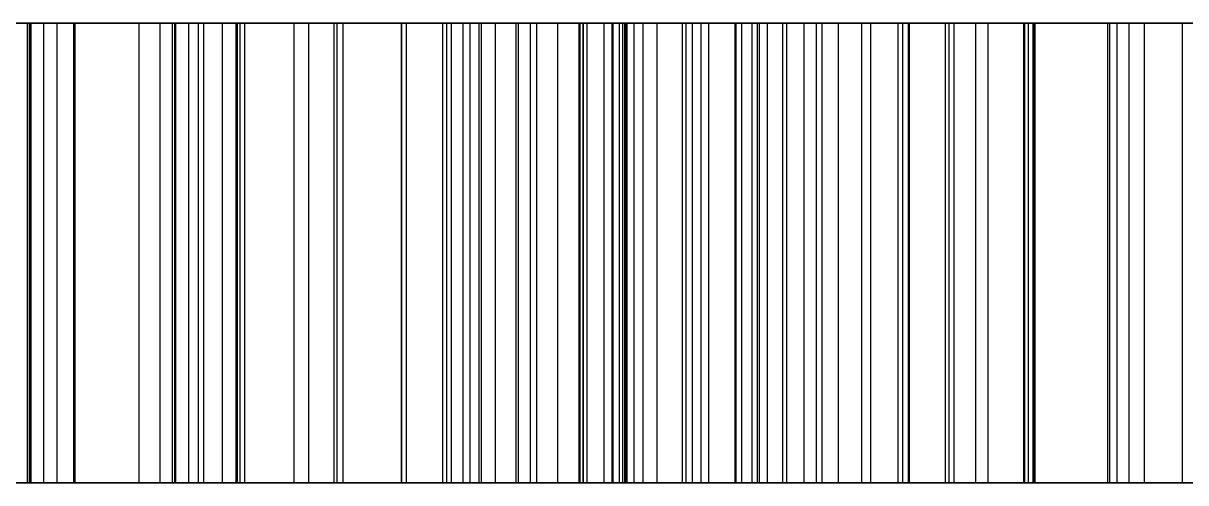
# Paper-space layout 'Sheet2' of a CAD drawing. Header units: inches. Extents: x 0 to 16.3, y 0 to 11.5.
# Drawn here: x 4.8267 to 4.9532, y 9.7172 to 9.7672 of the extents above; entities that cross this region are included whole.
import ezdxf

# ---------------------------------------------------------------- set-up
doc = ezdxf.new("R2010")
doc.units = ezdxf.units.IN
doc.header["$MEASUREMENT"] = 0

psp = doc.layouts.new('Sheet2')

# ---------------------------------------------------------------- linework, layer by layer
at = {"color": 7, "linetype": 'Continuous', "lineweight": 25}
for p, q in [((3.216617, 9.767186), (6.446354, 9.767186)), ((5.281485, 9.767186), (4.381485, 9.767186)), ((4.945682, 9.767186), (4.478376, 9.767186)), ((4.483683, 9.767186), (4.878066, 9.767186)), ((4.575784, 9.767186), (4.827529, 9.767186)), ((4.909768, 9.767186), (4.641306, 9.767186)), ((4.880326, 9.767186), (4.741262, 9.767186)), ((4.832381, 9.767186), (4.757942, 9.767186)), ((4.766827, 9.767186), (5.008759, 9.767186)), ((4.772022, 9.767186), (4.890879, 9.767186)), ((4.848376, 9.767186), (4.785507, 9.767186)), ((4.82897, 9.767186), (4.789087, 9.767186)), ((4.815756, 9.767186), (4.827382, 9.767186)), ((4.83041, 9.767186), (4.817041, 9.767186)), ((4.819802, 9.767186), (4.85081, 9.767186)), ((4.839322, 9.767186), (4.827164, 9.767186)), ((4.827164, 9.717186), (4.827164, 9.767186)), ((4.827164, 9.767186), (4.827588, 9.767186)), ((4.827382, 9.767186), (4.844736, 9.767186)), ((4.827382, 9.717186), (4.827382, 9.767186)), ((4.827529, 9.717186), (4.827529, 9.767186)), ((4.827529, 9.767186), (4.846363, 9.767186)), ((4.827588, 9.717186), (4.827588, 9.767186)), ((4.827588, 9.767186), (4.832235, 9.767186)), ((4.82897, 9.717186), (4.82897, 9.767186)), ((4.850306, 9.767186), (4.82897, 9.767186)), ((4.83041, 9.717186), (4.83041, 9.767186)), ((4.849866, 9.767186), (4.83041, 9.767186)), ((4.832235, 9.717186), (4.832235, 9.767186)), ((4.832235, 9.767186), (4.841599, 9.767186)), ((4.906806, 9.767186), (4.832381, 9.767186)), ((4.832381, 9.717186), (4.832381, 9.767186)), ((4.845794, 9.767186), (4.839322, 9.767186)), ((4.839322, 9.717186), (4.839322, 9.767186)), ((4.841599, 9.717186), (4.841599, 9.767186)), ((4.841599, 9.767186), (4.856173, 9.767186)), ((4.84296, 9.717186), (4.84296, 9.767186)), ((4.84296, 9.767186), (4.850021, 9.767186)), ((4.843184, 9.767186), (4.843184, 9.717186)), ((4.8433, 9.717186), (4.8433, 9.767186)), ((4.844736, 9.767186), (4.964656, 9.767186)), ((4.844736, 9.717186), (4.844736, 9.767186)), ((4.857789, 9.767186), (4.845794, 9.767186)), ((4.845794, 9.717186), (4.845794, 9.767186)), ((4.846363, 9.767186), (4.861528, 9.767186)), ((4.846363, 9.717186), (4.846363, 9.767186)), ((4.848376, 9.717186), (4.848376, 9.767186)), ((4.849866, 9.717186), (4.849866, 9.767186)), ((4.876564, 9.767186), (4.849866, 9.767186)), ((4.850021, 9.717186), (4.850021, 9.767186)), ((4.850306, 9.717186), (4.850306, 9.767186)), ((4.860865, 9.767186), (4.850306, 9.767186)), ((4.85081, 9.767186), (4.882591, 9.767186)), ((4.85081, 9.717186), (4.85081, 9.767186)), ((4.856173, 9.717186), (4.856173, 9.767186)), ((4.856173, 9.767186), (5.051589, 9.767186)), ((4.875322, 9.767186), (4.857789, 9.767186)), ((4.857789, 9.717186), (4.857789, 9.767186)), ((4.860541, 9.717186), (4.860541, 9.767186)), ((4.860865, 9.717186), (4.860865, 9.767186)), ((4.868414, 9.767186), (4.860865, 9.767186)), ((4.861528, 9.767186), (4.873287, 9.767186)), ((4.861528, 9.717186), (4.861528, 9.767186)), ((4.867849, 9.767186), (4.867849, 9.717186)), ((4.867863, 9.717186), (4.867863, 9.767186)), ((4.868414, 9.717186), (4.868414, 9.767186)), ((4.888047, 9.767186), (4.868414, 9.767186)), ((4.872314, 9.767186), (4.872314, 9.717186)), ((4.872791, 9.717186), (4.872791, 9.767186)), ((4.873287, 9.767186), (4.881902, 9.767186)), ((4.873287, 9.717186), (4.873287, 9.767186)), ((4.87454, 9.767186), (4.87454, 9.717186)), ((4.874555, 9.717186), (4.874555, 9.767186)), ((4.898408, 9.767186), (4.875322, 9.767186)), ((4.875322, 9.717186), (4.875322, 9.767186)), ((4.876266, 9.767186), (4.876266, 9.717186)), ((4.876314, 9.717186), (4.876314, 9.767186)), ((4.876564, 9.717186), (4.876564, 9.767186)), ((4.887288, 9.767186), (4.876564, 9.767186)), ((4.878066, 9.767186), (4.899465, 9.767186)), ((4.878066, 9.767186), (4.878066, 9.717186)), ((4.880326, 9.717186), (4.880326, 9.767186)), ((5.131819, 9.767186), (4.880326, 9.767186)), ((4.88059, 9.717186), (4.88059, 9.767186)), ((4.881902, 9.767186), (4.956675, 9.767186)), ((4.881902, 9.717186), (4.881902, 9.767186)), ((4.882591, 9.767186), (4.906004, 9.767186)), ((4.882591, 9.717186), (4.882591, 9.767186)), ((4.884878, 9.717186), (4.884878, 9.767186)), ((4.887169, 9.717186), (4.887169, 9.767186)), ((4.887169, 9.717186), (4.887169, 9.767186)), ((4.887288, 9.717186), (4.887288, 9.767186)), ((4.890791, 9.767186), (4.887288, 9.767186)), ((4.88762, 9.767186), (4.88762, 9.717186)), ((4.887628, 9.717186), (4.887628, 9.767186)), ((4.888047, 9.717186), (4.888047, 9.767186)), ((4.893179, 9.767186), (4.888047, 9.767186)), ((4.889897, 9.717186), (4.889897, 9.767186)), ((4.890791, 9.717186), (4.890791, 9.767186)), ((4.890879, 9.767186), (4.890791, 9.767186)), ((4.890879, 9.717186), (4.890879, 9.767186)), ((4.891564, 9.717186), (4.891564, 9.767186)), ((4.891933, 9.717186), (4.891933, 9.767186)), ((4.892137, 9.717186), (4.892137, 9.767186)), ((4.892279, 9.717186), (4.892279, 9.767186)), ((4.892421, 9.717186), (4.892421, 9.767186)), ((4.893179, 9.717186), (4.893179, 9.767186)), ((4.894151, 9.767186), (4.893179, 9.767186)), ((4.894151, 9.717186), (4.894151, 9.767186)), ((4.895657, 9.767186), (4.894151, 9.767186)), ((4.895657, 9.717186), (4.895657, 9.767186)), ((4.90128, 9.767186), (4.895657, 9.767186)), ((5.481693, 9.767186), (4.898408, 9.767186)), ((4.898408, 9.717186), (4.898408, 9.767186)), ((4.898824, 9.717186), (4.898824, 9.767186)), ((4.899465, 9.767186), (4.91535, 9.767186)), ((4.899465, 9.767186), (4.899465, 9.717186)), ((4.900474, 9.717186), (4.900474, 9.767186)), ((4.900474, 9.767186), (4.909322, 9.767186)), ((4.90128, 9.717186), (4.90128, 9.767186)), ((4.911662, 9.767186), (4.90128, 9.767186)), ((4.904128, 9.767186), (4.904128, 9.717186)), ((4.904246, 9.717186), (4.904246, 9.767186)), ((4.904892, 9.717186), (4.904892, 9.767186)), ((4.906004, 9.767186), (4.923131, 9.767186)), ((4.906004, 9.717186), (4.906004, 9.767186)), ((4.906594, 9.717186), (4.906594, 9.767186)), ((4.906792, 9.717186), (4.906792, 9.767186)), ((4.944705, 9.767186), (4.906806, 9.767186)), ((4.906806, 9.717186), (4.906806, 9.767186)), ((4.907677, 9.717186), (4.907677, 9.767186)), ((4.917914, 9.767186), (4.907677, 9.767186)), ((4.909322, 9.717186), (4.909322, 9.767186)), ((4.909768, 9.717186), (4.909768, 9.767186)), ((4.922395, 9.767186), (4.909768, 9.767186)), ((4.911662, 9.717186), (4.911662, 9.767186)), ((4.927446, 9.767186), (4.911662, 9.767186)), ((4.913008, 9.717186), (4.913008, 9.767186)), ((4.913632, 9.717186), (4.913632, 9.767186)), ((4.91535, 9.767186), (4.92698, 9.767186)), ((4.91535, 9.767186), (4.91535, 9.717186)), ((4.917914, 9.717186), (4.917914, 9.767186)), ((4.918907, 9.717186), (4.918907, 9.767186)), ((4.921884, 9.717186), (4.921884, 9.767186)), ((4.922395, 9.717186), (4.922395, 9.767186)), ((4.931669, 9.767186), (4.922395, 9.767186)), ((4.92299, 9.717186), (4.92299, 9.767186)), ((4.923131, 9.767186), (4.936053, 9.767186)), ((4.923131, 9.717186), (4.923131, 9.767186)), ((4.92698, 9.767186), (4.935612, 9.767186)), ((4.92698, 9.767186), (4.92698, 9.717186)), ((5.028912, 9.767186), (4.927446, 9.767186)), ((4.927446, 9.717186), (4.927446, 9.767186)), ((4.927981, 9.717186), (4.927981, 9.767186)), ((4.930335, 9.717186), (4.930335, 9.767186)), ((4.931669, 9.717186), (4.931669, 9.767186)), ((4.936563, 9.767186), (4.931669, 9.767186)), ((4.935547, 9.717186), (4.935547, 9.767186)), ((4.935612, 9.767186), (5.011723, 9.767186)), ((4.935612, 9.767186), (4.935612, 9.717186)), ((4.935662, 9.717186), (4.935662, 9.767186)), ((4.936053, 9.767186), (4.936563, 9.767186)), ((4.936053, 9.717186), (4.936053, 9.767186)), ((4.936563, 9.717186), (4.936563, 9.767186)), ((4.936715, 9.717186), (4.936715, 9.767186)), ((4.936801, 9.717186), (4.936801, 9.767186)), ((4.944705, 9.717186), (4.944705, 9.767186)), ((4.98141, 9.767186), (4.944705, 9.767186)), ((4.94491, 9.717186), (4.94491, 9.767186)), ((4.982198, 9.767186), (4.945682, 9.767186)), ((4.945682, 9.767186), (4.945682, 9.717186)), ((4.947009, 9.717186), (4.947009, 9.767186)), ((4.948682, 9.717186), (4.948682, 9.767186)), ((4.952794, 9.717186), (4.952794, 9.767186)), ((4.952813, 9.717186), (4.952813, 9.767186)), ((4.478376, 9.717186), (4.945682, 9.717186)), ((4.878066, 9.717186), (4.483683, 9.717186)), ((4.575784, 9.717186), (4.827529, 9.717186)), ((4.909768, 9.717186), (4.641306, 9.717186)), ((4.880326, 9.717186), (4.741262, 9.717186)), ((4.832381, 9.717186), (4.757942, 9.717186)), ((4.766827, 9.717186), (5.008759, 9.717186)), ((4.772022, 9.717186), (4.890879, 9.717186)), ((4.848376, 9.717186), (4.785507, 9.717186)), ((4.82897, 9.717186), (4.789087, 9.717186)), ((4.815756, 9.717186), (4.827382, 9.717186)), ((4.83041, 9.717186), (4.817041, 9.717186)), ((4.819802, 9.717186), (4.85081, 9.717186)), ((4.839322, 9.717186), (4.827164, 9.717186)), ((4.827164, 9.717186), (4.827588, 9.717186)), ((4.827382, 9.717186), (4.844736, 9.717186)), ((4.827529, 9.717186), (4.846363, 9.717186)), ((4.827588, 9.717186), (4.832235, 9.717186)), ((4.850306, 9.717186), (4.82897, 9.717186)), ((4.849866, 9.717186), (4.83041, 9.717186)), ((4.832235, 9.717186), (4.841599, 9.717186)), ((4.906806, 9.717186), (4.832381, 9.717186)), ((4.845794, 9.717186), (4.839322, 9.717186)), ((4.841599, 9.717186), (4.856173, 9.717186)), ((4.84296, 9.717186), (4.850021, 9.717186)), ((4.844736, 9.717186), (4.964656, 9.717186)), ((4.857789, 9.717186), (4.845794, 9.717186)), ((4.846363, 9.717186), (4.861528, 9.717186)), ((4.876564, 9.717186), (4.849866, 9.717186)), ((4.860865, 9.717186), (4.850306, 9.717186)), ((4.85081, 9.717186), (4.882591, 9.717186)), ((4.856173, 9.717186), (5.051589, 9.717186)), ((4.875322, 9.717186), (4.857789, 9.717186)), ((4.868414, 9.717186), (4.860865, 9.717186)), ((4.861528, 9.717186), (4.873287, 9.717186)), ((4.888047, 9.717186), (4.868414, 9.717186)), ((4.873287, 9.717186), (4.881902, 9.717186)), ((4.898408, 9.717186), (4.875322, 9.717186)), ((4.887288, 9.717186), (4.876564, 9.717186)), ((4.899465, 9.717186), (4.878066, 9.717186)), ((5.131819, 9.717186), (4.880326, 9.717186)), ((4.881902, 9.717186), (4.956675, 9.717186)), ((4.882591, 9.717186), (4.906004, 9.717186)), ((4.890791, 9.717186), (4.887288, 9.717186)), ((4.893179, 9.717186), (4.888047, 9.717186)), ((4.890879, 9.717186), (4.890791, 9.717186)), ((4.894151, 9.717186), (4.893179, 9.717186)), ((4.895657, 9.717186), (4.894151, 9.717186)), ((4.90128, 9.717186), (4.895657, 9.717186)), ((5.481693, 9.717186), (4.898408, 9.717186)), ((4.91535, 9.717186), (4.899465, 9.717186)), ((4.900474, 9.717186), (4.909322, 9.717186)), ((4.911662, 9.717186), (4.90128, 9.717186)), ((4.906004, 9.717186), (4.923131, 9.717186)), ((4.944705, 9.717186), (4.906806, 9.717186)), ((4.917914, 9.717186), (4.907677, 9.717186)), ((4.922395, 9.717186), (4.909768, 9.717186)), ((4.927446, 9.717186), (4.911662, 9.717186)), ((4.92698, 9.717186), (4.91535, 9.717186)), ((4.931669, 9.717186), (4.922395, 9.717186)), ((4.923131, 9.717186), (4.936053, 9.717186)), ((4.935612, 9.717186), (4.92698, 9.717186)), ((5.028912, 9.717186), (4.927446, 9.717186)), ((4.936563, 9.717186), (4.931669, 9.717186)), ((5.011723, 9.717186), (4.935612, 9.717186)), ((4.936053, 9.717186), (4.936563, 9.717186)), ((4.98141, 9.717186), (4.944705, 9.717186)), ((4.945682, 9.717186), (4.982198, 9.717186))]:
    psp.add_line(p, q, dxfattribs=at)
for points, knots in [([(4.802408, 9.767186), (4.803534, 9.767186), (4.805757, 9.767186), (4.809033, 9.767186), (4.812195, 9.767186), (4.815239, 9.767186), (4.81817, 9.767186), (4.820965, 9.767186), (4.823665, 9.767186), (4.826234, 9.767186), (4.828684, 9.767186), (4.831001, 9.767186), (4.833185, 9.767186), (4.835214, 9.767186), (4.837124, 9.767186), (4.838921, 9.767186), (4.84053, 9.767186), (4.842038, 9.767186), (4.843416, 9.767186), (4.844598, 9.767186), (4.845613, 9.767186), (4.846486, 9.767186), (4.847242, 9.767186), (4.847751, 9.767186), (4.848159, 9.767186), (4.848303, 9.767186), (4.848376, 9.767186)], [0, 0, 0, 0, 0.0440528, 0.0870715, 0.1284421, 0.1686708, 0.2079952, 0.2466252, 0.2841576, 0.3217376, 0.3587498, 0.3957176, 0.4320253, 0.4689412, 0.5058941, 0.5435887, 0.5817817, 0.6210852, 0.6614804, 0.7036872, 0.7475888, 0.7934685, 0.8414562, 0.8919228, 0.9447429, 1, 1, 1, 1]), ([(4.850021, 9.767186), (4.849376, 9.767186), (4.848115, 9.767186), (4.845985, 9.767186), (4.843843, 9.767186), (4.84163, 9.767186), (4.839311, 9.767186), (4.836908, 9.767186), (4.834445, 9.767186), (4.831872, 9.767186), (4.829186, 9.767186), (4.826363, 9.767186), (4.823405, 9.767186), (4.820284, 9.767186), (4.817012, 9.767186), (4.813606, 9.767186), (4.810044, 9.767186), (4.807618, 9.767186), (4.806379, 9.767186)], [0, 0, 0, 0, 0.0738471, 0.1443325, 0.211975, 0.2765271, 0.3389072, 0.3983556, 0.4562662, 0.512652, 0.5686164, 0.6252306, 0.683018, 0.7425771, 0.8037227, 0.8668146, 0.9319907, 1, 1, 1, 1]), ([(4.812674, 9.767186), (4.814031, 9.767186), (4.816737, 9.767186), (4.820727, 9.767186), (4.824566, 9.767186), (4.827662, 9.767186), (4.830067, 9.767186), (4.831889, 9.767186), (4.833726, 9.767186), (4.835554, 9.767186), (4.837442, 9.767186), (4.839255, 9.767186), (4.841156, 9.767186), (4.842346, 9.767186), (4.84296, 9.767186)], [0, 0, 0, 0, 0.1039396, 0.2073536, 0.3126033, 0.4205272, 0.4775796, 0.5392145, 0.6037157, 0.6733951, 0.747911, 0.827104, 0.9108381, 1, 1, 1, 1]), ([(4.8433, 9.767186), (4.843248, 9.767186), (4.843148, 9.767186), (4.843229, 9.767186), (4.843544, 9.767186), (4.844051, 9.767186), (4.84475, 9.767186), (4.845687, 9.767186), (4.846849, 9.767186), (4.848209, 9.767186), (4.849727, 9.767186), (4.851413, 9.767186), (4.853182, 9.767186), (4.855117, 9.767186), (4.857163, 9.767186), (4.859344, 9.767186), (4.861645, 9.767186), (4.864095, 9.767186), (4.866668, 9.767186), (4.869298, 9.767186), (4.872062, 9.767186), (4.874904, 9.767186), (4.877836, 9.767186), (4.880857, 9.767186), (4.883982, 9.767186), (4.886099, 9.767186), (4.887169, 9.767186)], [0, 0, 0, 0, 0.0591524, 0.1164985, 0.1718346, 0.2252448, 0.2768284, 0.3267544, 0.3754671, 0.4227471, 0.4683544, 0.5117596, 0.5532465, 0.5928381, 0.6305649, 0.667043, 0.7020744, 0.736134, 0.7694621, 0.8023656, 0.8349899, 0.8674356, 0.8999049, 0.9325996, 0.9659695, 1, 1, 1, 1]), ([(4.860541, 9.767186), (4.859261, 9.767186), (4.856682, 9.767186), (4.853372, 9.767186), (4.850532, 9.767186), (4.848149, 9.767186), (4.846226, 9.767186), (4.844755, 9.767186), (4.843762, 9.767186), (4.843456, 9.767186), (4.8433, 9.767186)], [0, 0, 0, 0, 0.1137157, 0.2291316, 0.3467075, 0.4676307, 0.5927522, 0.7228405, 0.858007, 1, 1, 1, 1]), ([(4.891933, 9.767186), (4.890409, 9.767186), (4.887405, 9.767186), (4.882986, 9.767186), (4.87874, 9.767186), (4.874706, 9.767186), (4.87082, 9.767186), (4.867202, 9.767186), (4.863691, 9.767186), (4.86161, 9.767186), (4.860541, 9.767186)], [0, 0, 0, 0, 0.12596917, 0.24833059, 0.36806055, 0.48805344, 0.60886464, 0.73356187, 0.86311863, 1, 1, 1, 1]), ([(4.913632, 9.767186), (4.911542, 9.767186), (4.907526, 9.767186), (4.901753, 9.767186), (4.896485, 9.767186), (4.891699, 9.767186), (4.887419, 9.767186), (4.883618, 9.767186), (4.880318, 9.767186), (4.877498, 9.767186), (4.875127, 9.767186), (4.873079, 9.767186), (4.87135, 9.767186), (4.869976, 9.767186), (4.868933, 9.767186), (4.868214, 9.767186), (4.867818, 9.767186), (4.867848, 9.767186), (4.867863, 9.767186)], [0, 0, 0, 0, 0.11221411, 0.21560571, 0.31087391, 0.39761908, 0.47667298, 0.54772997, 0.61185855, 0.66898065, 0.72081129, 0.76889691, 0.81292589, 0.85381831, 0.89186532, 0.92853083, 0.96406473, 1, 1, 1, 1]), ([(4.867863, 9.767186), (4.867962, 9.767186), (4.868159, 9.767186), (4.869232, 9.767186), (4.870786, 9.767186), (4.872568, 9.767186), (4.874318, 9.767186), (4.875998, 9.767186), (4.877976, 9.767186), (4.880265, 9.767186), (4.882858, 9.767186), (4.885775, 9.767186), (4.888991, 9.767186), (4.891248, 9.767186), (4.892421, 9.767186)], [0, 0, 0, 0, 0.0802792, 0.1597378, 0.2432389, 0.3338133, 0.3863592, 0.4459912, 0.5153217, 0.5929663, 0.6808827, 0.7772431, 0.8841893, 1, 1, 1, 1]), ([(4.887169, 9.767186), (4.886462, 9.767186), (4.885058, 9.767186), (4.883074, 9.767186), (4.881245, 9.767186), (4.879611, 9.767186), (4.878168, 9.767186), (4.876862, 9.767186), (4.875749, 9.767186), (4.874734, 9.767186), (4.873916, 9.767186), (4.8733, 9.767186), (4.872777, 9.767186), (4.872517, 9.767186), (4.872287, 9.767186), (4.872327, 9.767186), (4.872452, 9.767186), (4.872675, 9.767186), (4.872791, 9.767186)], [0, 0, 0, 0, 0.0288588, 0.0573556, 0.0861962, 0.116808, 0.1502796, 0.1876316, 0.2292557, 0.2757127, 0.3294543, 0.3934558, 0.4675988, 0.5527285, 0.6482251, 0.754891, 0.8720076, 1, 1, 1, 1]), ([(4.872791, 9.767186), (4.872921, 9.767186), (4.873171, 9.767186), (4.873725, 9.767186), (4.874465, 9.767186), (4.875326, 9.767186), (4.876358, 9.767186), (4.877575, 9.767186), (4.878923, 9.767186), (4.880058, 9.767186), (4.88059, 9.767186)], [0, 0, 0, 0, 0.1678741, 0.3233101, 0.4658766, 0.5962625, 0.7147582, 0.8210789, 0.9162304, 1, 1, 1, 1]), ([(4.892421, 9.767186), (4.890951, 9.767186), (4.888161, 9.767186), (4.884389, 9.767186), (4.881154, 9.767186), (4.878542, 9.767186), (4.876562, 9.767186), (4.875243, 9.767186), (4.874495, 9.767186), (4.874535, 9.767186), (4.874555, 9.767186)], [0, 0, 0, 0, 0.1580302, 0.2999558, 0.4288638, 0.5470423, 0.6587013, 0.7679104, 0.8799144, 1, 1, 1, 1]), ([(4.874555, 9.767186), (4.874659, 9.767186), (4.874859, 9.767186), (4.875787, 9.767186), (4.877053, 9.767186), (4.878841, 9.767186), (4.881227, 9.767186), (4.884284, 9.767186), (4.888031, 9.767186), (4.890803, 9.767186), (4.892279, 9.767186)], [0, 0, 0, 0, 0.1167486, 0.2259038, 0.3317171, 0.4373082, 0.5506611, 0.6807753, 0.8300751, 1, 1, 1, 1]), ([(4.892279, 9.767186), (4.890935, 9.767186), (4.888341, 9.767186), (4.884907, 9.767186), (4.88201, 9.767186), (4.879672, 9.767186), (4.877959, 9.767186), (4.876777, 9.767186), (4.876192, 9.767186), (4.876272, 9.767186), (4.876314, 9.767186)], [0, 0, 0, 0, 0.14430951, 0.27840428, 0.40513364, 0.52599619, 0.64308272, 0.75980326, 0.8775548, 1, 1, 1, 1]), ([(4.876314, 9.767186), (4.876471, 9.767186), (4.87678, 9.767186), (4.877957, 9.767186), (4.879778, 9.767186), (4.882168, 9.767186), (4.88521, 9.767186), (4.888885, 9.767186), (4.8932, 9.767186), (4.898091, 9.767186), (4.903579, 9.767186), (4.909607, 9.767186), (4.916144, 9.767186), (4.920656, 9.767186), (4.92299, 9.767186)], [0, 0, 0, 0, 0.0719719, 0.1417507, 0.2106976, 0.2807007, 0.352549, 0.4273847, 0.506671, 0.5921052, 0.6838647, 0.7816594, 0.8870178, 1, 1, 1, 1]), ([(4.88059, 9.767186), (4.880938, 9.767186), (4.881605, 9.767186), (4.882743, 9.767186), (4.883975, 9.767186), (4.885346, 9.767186), (4.88676, 9.767186), (4.888293, 9.767186), (4.889902, 9.767186), (4.891004, 9.767186), (4.891564, 9.767186)], [0, 0, 0, 0, 0.1530401, 0.2930817, 0.423933, 0.5439208, 0.6595009, 0.7715025, 0.8840198, 1, 1, 1, 1]), ([(4.927981, 9.767186), (4.925845, 9.767186), (4.921774, 9.767186), (4.915959, 9.767186), (4.91073, 9.767186), (4.906086, 9.767186), (4.902026, 9.767186), (4.898559, 9.767186), (4.895666, 9.767186), (4.893309, 9.767186), (4.89139, 9.767186), (4.889729, 9.767186), (4.888319, 9.767186), (4.887153, 9.767186), (4.886184, 9.767186), (4.885508, 9.767186), (4.885016, 9.767186), (4.884924, 9.767186), (4.884878, 9.767186)], [0, 0, 0, 0, 0.1347703, 0.2568871, 0.3664369, 0.4641025, 0.5494052, 0.6225139, 0.6836984, 0.734166, 0.7770845, 0.8162372, 0.8517439, 0.8846229, 0.9150379, 0.9438368, 0.9717102, 1, 1, 1, 1]), ([(4.884878, 9.767186), (4.884898, 9.767186), (4.884941, 9.767186), (4.886044, 9.767186), (4.887849, 9.767186), (4.889945, 9.767186), (4.892026, 9.767186), (4.894033, 9.767186), (4.896339, 9.767186), (4.899017, 9.767186), (4.902018, 9.767186), (4.905382, 9.767186), (4.90908, 9.767186), (4.911665, 9.767186), (4.913008, 9.767186)], [0, 0, 0, 0, 0.07268102, 0.14677255, 0.22757318, 0.32121872, 0.37539334, 0.43771584, 0.50794457, 0.58754309, 0.67642568, 0.77448615, 0.882851, 1, 1, 1, 1]), ([(4.887169, 9.767186), (4.88818, 9.767186), (4.890187, 9.767186), (4.893167, 9.767186), (4.896081, 9.767186), (4.898916, 9.767186), (4.901716, 9.767186), (4.904439, 9.767186), (4.907108, 9.767186), (4.909704, 9.767186), (4.912247, 9.767186), (4.914682, 9.767186), (4.917007, 9.767186), (4.919292, 9.767186), (4.921429, 9.767186), (4.923509, 9.767186), (4.925455, 9.767186), (4.927357, 9.767186), (4.929064, 9.767186), (4.930647, 9.767186), (4.931962, 9.767186), (4.933096, 9.767186), (4.934042, 9.767186), (4.934726, 9.767186), (4.935292, 9.767186), (4.935461, 9.767186), (4.935547, 9.767186)], [0, 0, 0, 0, 0.0326927, 0.0648455, 0.0963916, 0.1278859, 0.1593846, 0.1912794, 0.223668, 0.2564761, 0.2903304, 0.3256, 0.3621282, 0.4005448, 0.4408945, 0.4832896, 0.5277191, 0.5748652, 0.623493, 0.6731692, 0.724121, 0.7762922, 0.8298035, 0.8847232, 0.9415453, 1, 1, 1, 1]), ([(4.898824, 9.767186), (4.898462, 9.767186), (4.897765, 9.767186), (4.896511, 9.767186), (4.895202, 9.767186), (4.893783, 9.767186), (4.892264, 9.767186), (4.890642, 9.767186), (4.888925, 9.767186), (4.887756, 9.767186), (4.887169, 9.767186)], [0, 0, 0, 0, 0.1562737, 0.3006361, 0.4311569, 0.5535199, 0.6679092, 0.7776382, 0.8882064, 1, 1, 1, 1]), ([(4.887628, 9.767186), (4.887616, 9.767186), (4.887593, 9.767186), (4.888067, 9.767186), (4.888771, 9.767186), (4.889513, 9.767186), (4.889897, 9.767186)], [0, 0, 0, 0, 0.2629251, 0.5073855, 0.7457123, 1, 1, 1, 1]), ([(4.892137, 9.767186), (4.891483, 9.767186), (4.890267, 9.767186), (4.888839, 9.767186), (4.887883, 9.767186), (4.887713, 9.767186), (4.887628, 9.767186)], [0, 0, 0, 0, 0.2885773, 0.536055, 0.7678334, 1, 1, 1, 1]), ([(4.889897, 9.767186), (4.890509, 9.767186), (4.891841, 9.767186), (4.894278, 9.767186), (4.897202, 9.767186), (4.899328, 9.767186), (4.900474, 9.767186)], [0, 0, 0, 0, 0.1939263, 0.4216877, 0.688092, 1, 1, 1, 1]), ([(4.891564, 9.767186), (4.892299, 9.767186), (4.89377, 9.767186), (4.895888, 9.767186), (4.897844, 9.767186), (4.899362, 9.767186), (4.90047, 9.767186), (4.901295, 9.767186), (4.902023, 9.767186), (4.902728, 9.767186), (4.903336, 9.767186), (4.903944, 9.767186), (4.904436, 9.767186), (4.904735, 9.767186), (4.904892, 9.767186)], [0, 0, 0, 0, 0.0824424, 0.16515586, 0.25141937, 0.34568627, 0.39858181, 0.45881772, 0.52605957, 0.60369897, 0.68841773, 0.78309925, 0.88642848, 1, 1, 1, 1]), ([(4.935547, 9.767186), (4.935598, 9.767186), (4.935698, 9.767186), (4.935619, 9.767186), (4.935296, 9.767186), (4.934814, 9.767186), (4.934022, 9.767186), (4.933106, 9.767186), (4.931941, 9.767186), (4.930554, 9.767186), (4.928998, 9.767186), (4.927329, 9.767186), (4.925512, 9.767186), (4.923599, 9.767186), (4.921477, 9.767186), (4.919309, 9.767186), (4.916963, 9.767186), (4.914508, 9.767186), (4.911922, 9.767186), (4.9093, 9.767186), (4.906563, 9.767186), (4.903801, 9.767186), (4.900928, 9.767186), (4.898001, 9.767186), (4.894988, 9.767186), (4.892955, 9.767186), (4.891933, 9.767186)], [0, 0, 0, 0, 0.0587262, 0.1153177, 0.1701787, 0.2233947, 0.2751588, 0.3251558, 0.3739309, 0.4216472, 0.4676894, 0.5113971, 0.5533083, 0.5931686, 0.6315046, 0.6682355, 0.7037298, 0.7384757, 0.7720719, 0.8052551, 0.8379069, 0.8699436, 0.9021747, 0.9344187, 0.9670308, 1, 1, 1, 1]), ([(4.907677, 9.767186), (4.90677, 9.767186), (4.905023, 9.767186), (4.902516, 9.767186), (4.900237, 9.767186), (4.89818, 9.767186), (4.896348, 9.767186), (4.894727, 9.767186), (4.893345, 9.767186), (4.892522, 9.767186), (4.892137, 9.767186)], [0, 0, 0, 0, 0.1733192, 0.3338235, 0.4780719, 0.6080854, 0.7261624, 0.8305009, 0.9206491, 1, 1, 1, 1]), ([(4.906594, 9.767186), (4.90652, 9.767186), (4.906375, 9.767186), (4.906135, 9.767186), (4.905798, 9.767186), (4.905512, 9.767186), (4.905132, 9.767186), (4.904739, 9.767186), (4.90432, 9.767186), (4.903834, 9.767186), (4.903327, 9.767186), (4.902791, 9.767186), (4.902222, 9.767186), (4.901645, 9.767186), (4.900978, 9.767186), (4.900306, 9.767186), (4.899608, 9.767186), (4.899076, 9.767186), (4.898824, 9.767186)], [0, 0, 0, 0, 0.092381, 0.1807119, 0.2645225, 0.3447721, 0.421035, 0.4932836, 0.5610228, 0.6253463, 0.6857058, 0.7421223, 0.7946216, 0.8432357, 0.8876434, 0.9287682, 0.966189, 1, 1, 1, 1]), ([(4.904246, 9.767186), (4.904196, 9.767186), (4.904099, 9.767186), (4.904156, 9.767186), (4.904383, 9.767186), (4.904751, 9.767186), (4.905254, 9.767186), (4.905927, 9.767186), (4.906791, 9.767186), (4.908076, 9.767186), (4.90997, 9.767186), (4.912644, 9.767186), (4.915659, 9.767186), (4.917815, 9.767186), (4.918907, 9.767186)], [0, 0, 0, 0, 0.0864207, 0.1682891, 0.2450789, 0.31709, 0.3855889, 0.4512969, 0.5140579, 0.5749876, 0.6886515, 0.7944375, 0.8958984, 1, 1, 1, 1]), ([(4.921884, 9.767186), (4.920808, 9.767186), (4.91866, 9.767186), (4.915538, 9.767186), (4.912615, 9.767186), (4.910445, 9.767186), (4.908855, 9.767186), (4.907768, 9.767186), (4.906845, 9.767186), (4.906049, 9.767186), (4.905354, 9.767186), (4.904877, 9.767186), (4.904457, 9.767186), (4.904318, 9.767186), (4.904246, 9.767186)], [0, 0, 0, 0, 0.0997285, 0.1989456, 0.3033912, 0.4180837, 0.4796116, 0.5429496, 0.609563, 0.678469, 0.7520783, 0.8303763, 0.9123904, 1, 1, 1, 1]), ([(4.904892, 9.767186), (4.905274, 9.767186), (4.90605, 9.767186), (4.906626, 9.767186), (4.906884, 9.767186), (4.906691, 9.767186), (4.906594, 9.767186)], [0, 0, 0, 0, 0.23761817, 0.482586, 0.73706265, 1, 1, 1, 1]), ([(4.909322, 9.767186), (4.910475, 9.767186), (4.912697, 9.767186), (4.91591, 9.767186), (4.918888, 9.767186), (4.921638, 9.767186), (4.924153, 9.767186), (4.926431, 9.767186), (4.928464, 9.767186), (4.929739, 9.767186), (4.930335, 9.767186)], [0, 0, 0, 0, 0.1645628, 0.3170044, 0.4586573, 0.5895563, 0.7096704, 0.8176526, 0.9148526, 1, 1, 1, 1]), ([(4.913008, 9.767186), (4.914775, 9.767186), (4.918176, 9.767186), (4.923104, 9.767186), (4.927654, 9.767186), (4.931837, 9.767186), (4.935647, 9.767186), (4.939081, 9.767186), (4.94215, 9.767186), (4.944018, 9.767186), (4.94491, 9.767186)], [0, 0, 0, 0, 0.16430154, 0.31614951, 0.45748704, 0.5867927, 0.70522671, 0.81331792, 0.91084237, 1, 1, 1, 1]), ([(4.957048, 9.767186), (4.955904, 9.767186), (4.953524, 9.767186), (4.949404, 9.767186), (4.944782, 9.767186), (4.939603, 9.767186), (4.933889, 9.767186), (4.927627, 9.767186), (4.920812, 9.767186), (4.916089, 9.767186), (4.913632, 9.767186)], [0, 0, 0, 0, 0.0912549, 0.1899841, 0.2973777, 0.4151498, 0.5435319, 0.6831316, 0.8351584, 1, 1, 1, 1]), ([(4.96442, 9.767186), (4.964267, 9.767186), (4.963964, 9.767186), (4.962734, 9.767186), (4.960931, 9.767186), (4.958536, 9.767186), (4.955529, 9.767186), (4.9519, 9.767186), (4.947663, 9.767186), (4.942841, 9.767186), (4.937421, 9.767186), (4.931418, 9.767186), (4.924845, 9.767186), (4.920286, 9.767186), (4.917914, 9.767186)], [0, 0, 0, 0, 0.0714961, 0.1409383, 0.209885, 0.2799279, 0.3515615, 0.4258445, 0.5048165, 0.5893182, 0.6801801, 0.7780387, 0.8844943, 1, 1, 1, 1]), ([(4.918907, 9.767186), (4.920001, 9.767186), (4.922167, 9.767186), (4.925339, 9.767186), (4.928284, 9.767186), (4.930456, 9.767186), (4.932045, 9.767186), (4.933164, 9.767186), (4.934084, 9.767186), (4.934919, 9.767186), (4.93556, 9.767186), (4.936097, 9.767186), (4.936499, 9.767186), (4.936642, 9.767186), (4.936715, 9.767186)], [0, 0, 0, 0, 0.1027826, 0.2035774, 0.3096555, 0.4251948, 0.4868065, 0.5506783, 0.6165396, 0.68582, 0.7575467, 0.8344147, 0.9148283, 1, 1, 1, 1]), ([(4.936715, 9.767186), (4.936754, 9.767186), (4.93683, 9.767186), (4.936765, 9.767186), (4.936591, 9.767186), (4.936184, 9.767186), (4.93564, 9.767186), (4.934978, 9.767186), (4.934117, 9.767186), (4.933099, 9.767186), (4.931957, 9.767186), (4.930778, 9.767186), (4.929468, 9.767186), (4.928114, 9.767186), (4.926672, 9.767186), (4.92515, 9.767186), (4.923548, 9.767186), (4.922444, 9.767186), (4.921884, 9.767186)], [0, 0, 0, 0, 0.0848195, 0.1652015, 0.2413997, 0.3139918, 0.382317, 0.4485027, 0.5117234, 0.5735156, 0.6328613, 0.6891865, 0.7436033, 0.794831, 0.8462107, 0.8965555, 0.9475314, 1, 1, 1, 1]), ([(4.92299, 9.767186), (4.925256, 9.767186), (4.929736, 9.767186), (4.936302, 9.767186), (4.942653, 9.767186), (4.946676, 9.767186), (4.948682, 9.767186)], [0, 0, 0, 0, 0.2553104, 0.5048279, 0.7530426, 1, 1, 1, 1]), ([(4.947009, 9.767186), (4.946606, 9.767186), (4.945716, 9.767186), (4.944148, 9.767186), (4.942263, 9.767186), (4.940048, 9.767186), (4.937505, 9.767186), (4.934631, 9.767186), (4.931414, 9.767186), (4.929163, 9.767186), (4.927981, 9.767186)], [0, 0, 0, 0, 0.0683256, 0.1508763, 0.2515112, 0.3676651, 0.4994993, 0.6500348, 0.8163095, 1, 1, 1, 1]), ([(4.930335, 9.767186), (4.932122, 9.767186), (4.935552, 9.767186), (4.940478, 9.767186), (4.944963, 9.767186), (4.949023, 9.767186), (4.952632, 9.767186), (4.95582, 9.767186), (4.958563, 9.767186), (4.960892, 9.767186), (4.962845, 9.767186), (4.964529, 9.767186), (4.965912, 9.767186), (4.966988, 9.767186), (4.967835, 9.767186), (4.968317, 9.767186), (4.968603, 9.767186), (4.968519, 9.767186), (4.968476, 9.767186)], [0, 0, 0, 0, 0.1023877, 0.1964591, 0.2830769, 0.3624206, 0.4342956, 0.4989504, 0.5578854, 0.6116629, 0.6617018, 0.710299, 0.75701, 0.8033608, 0.8503112, 0.8982687, 0.9481677, 1, 1, 1, 1]), ([(4.94491, 9.767186), (4.945501, 9.767186), (4.946637, 9.767186), (4.948209, 9.767186), (4.949521, 9.767186), (4.950651, 9.767186), (4.951544, 9.767186), (4.952205, 9.767186), (4.952644, 9.767186), (4.952744, 9.767186), (4.952794, 9.767186)], [0, 0, 0, 0, 0.1543145, 0.2973262, 0.4278931, 0.5498794, 0.665335, 0.7771093, 0.8883352, 1, 1, 1, 1]), ([(4.952794, 9.767186), (4.95281, 9.767186), (4.952842, 9.767186), (4.952609, 9.767186), (4.95216, 9.767186), (4.951587, 9.767186), (4.950689, 9.767186), (4.949673, 9.767186), (4.948433, 9.767186), (4.947498, 9.767186), (4.947009, 9.767186)], [0, 0, 0, 0, 0.1224379, 0.2415355, 0.3552961, 0.4705342, 0.5900681, 0.7163772, 0.8515931, 1, 1, 1, 1]), ([(4.948682, 9.767186), (4.949697, 9.767186), (4.951645, 9.767186), (4.954713, 9.767186), (4.957703, 9.767186), (4.960724, 9.767186), (4.963661, 9.767186), (4.966606, 9.767186), (4.969517, 9.767186), (4.971442, 9.767186), (4.972389, 9.767186)], [0, 0, 0, 0, 0.157376, 0.3021014, 0.4370919, 0.5631014, 0.6797532, 0.7905808, 0.8969607, 1, 1, 1, 1]), ([(4.802408, 9.717186), (4.803534, 9.717186), (4.805757, 9.717186), (4.809033, 9.717186), (4.812195, 9.717186), (4.815239, 9.717186), (4.81817, 9.717186), (4.820965, 9.717186), (4.823665, 9.717186), (4.826234, 9.717186), (4.828684, 9.717186), (4.831001, 9.717186), (4.833185, 9.717186), (4.835214, 9.717186), (4.837124, 9.717186), (4.838921, 9.717186), (4.84053, 9.717186), (4.842038, 9.717186), (4.843416, 9.717186), (4.844598, 9.717186), (4.845613, 9.717186), (4.846486, 9.717186), (4.847242, 9.717186), (4.847751, 9.717186), (4.848159, 9.717186), (4.848303, 9.717186), (4.848376, 9.717186)], [0, 0, 0, 0, 0.0440528, 0.0870715, 0.1284421, 0.1686708, 0.2079952, 0.2466252, 0.2841576, 0.3217376, 0.3587498, 0.3957176, 0.4320253, 0.4689412, 0.5058941, 0.5435887, 0.5817817, 0.6210852, 0.6614804, 0.7036872, 0.7475888, 0.7934685, 0.8414562, 0.8919228, 0.9447429, 1, 1, 1, 1]), ([(4.850021, 9.717186), (4.849376, 9.717186), (4.848115, 9.717186), (4.845985, 9.717186), (4.843843, 9.717186), (4.84163, 9.717186), (4.839311, 9.717186), (4.836908, 9.717186), (4.834445, 9.717186), (4.831872, 9.717186), (4.829186, 9.717186), (4.826363, 9.717186), (4.823405, 9.717186), (4.820284, 9.717186), (4.817012, 9.717186), (4.813606, 9.717186), (4.810044, 9.717186), (4.807618, 9.717186), (4.806379, 9.717186)], [0, 0, 0, 0, 0.0738471, 0.1443325, 0.211975, 0.2765271, 0.3389072, 0.3983556, 0.4562662, 0.512652, 0.5686164, 0.6252306, 0.683018, 0.7425771, 0.8037227, 0.8668146, 0.9319907, 1, 1, 1, 1]), ([(4.812674, 9.717186), (4.814031, 9.717186), (4.816737, 9.717186), (4.820727, 9.717186), (4.824566, 9.717186), (4.827662, 9.717186), (4.830067, 9.717186), (4.831889, 9.717186), (4.833726, 9.717186), (4.835554, 9.717186), (4.837442, 9.717186), (4.839255, 9.717186), (4.841156, 9.717186), (4.842346, 9.717186), (4.84296, 9.717186)], [0, 0, 0, 0, 0.1039396, 0.2073536, 0.3126033, 0.4205272, 0.4775796, 0.5392145, 0.6037157, 0.6733951, 0.747911, 0.827104, 0.9108381, 1, 1, 1, 1]), ([(4.8433, 9.717186), (4.843248, 9.717186), (4.843148, 9.717186), (4.843229, 9.717186), (4.843544, 9.717186), (4.844051, 9.717186), (4.84475, 9.717186), (4.845687, 9.717186), (4.846849, 9.717186), (4.848209, 9.717186), (4.849727, 9.717186), (4.851413, 9.717186), (4.853182, 9.717186), (4.855117, 9.717186), (4.857163, 9.717186), (4.859344, 9.717186), (4.861645, 9.717186), (4.864095, 9.717186), (4.866668, 9.717186), (4.869298, 9.717186), (4.872062, 9.717186), (4.874904, 9.717186), (4.877836, 9.717186), (4.880857, 9.717186), (4.883982, 9.717186), (4.886099, 9.717186), (4.887169, 9.717186)], [0, 0, 0, 0, 0.0591524, 0.1164985, 0.1718346, 0.2252448, 0.2768284, 0.3267544, 0.3754671, 0.4227471, 0.4683544, 0.5117596, 0.5532465, 0.5928381, 0.6305649, 0.667043, 0.7020744, 0.736134, 0.7694621, 0.8023656, 0.8349899, 0.8674356, 0.8999049, 0.9325996, 0.9659695, 1, 1, 1, 1]), ([(4.860541, 9.717186), (4.859261, 9.717186), (4.856682, 9.717186), (4.853372, 9.717186), (4.850532, 9.717186), (4.848149, 9.717186), (4.846226, 9.717186), (4.844755, 9.717186), (4.843762, 9.717186), (4.843456, 9.717186), (4.8433, 9.717186)], [0, 0, 0, 0, 0.1137157, 0.2291316, 0.3467075, 0.4676307, 0.5927522, 0.7228405, 0.858007, 1, 1, 1, 1]), ([(4.891933, 9.717186), (4.890409, 9.717186), (4.887405, 9.717186), (4.882986, 9.717186), (4.87874, 9.717186), (4.874706, 9.717186), (4.87082, 9.717186), (4.867202, 9.717186), (4.863691, 9.717186), (4.86161, 9.717186), (4.860541, 9.717186)], [0, 0, 0, 0, 0.12596917, 0.24833059, 0.36806055, 0.48805344, 0.60886464, 0.73356187, 0.86311863, 1, 1, 1, 1]), ([(4.913632, 9.717186), (4.911542, 9.717186), (4.907526, 9.717186), (4.901753, 9.717186), (4.896485, 9.717186), (4.891699, 9.717186), (4.887419, 9.717186), (4.883618, 9.717186), (4.880318, 9.717186), (4.877498, 9.717186), (4.875127, 9.717186), (4.873079, 9.717186), (4.87135, 9.717186), (4.869976, 9.717186), (4.868933, 9.717186), (4.868214, 9.717186), (4.867818, 9.717186), (4.867848, 9.717186), (4.867863, 9.717186)], [0, 0, 0, 0, 0.11221411, 0.21560571, 0.31087391, 0.39761908, 0.47667298, 0.54772997, 0.61185855, 0.66898065, 0.72081129, 0.76889691, 0.81292589, 0.85381831, 0.89186532, 0.92853083, 0.96406473, 1, 1, 1, 1]), ([(4.867863, 9.717186), (4.867962, 9.717186), (4.868159, 9.717186), (4.869232, 9.717186), (4.870786, 9.717186), (4.872568, 9.717186), (4.874318, 9.717186), (4.875998, 9.717186), (4.877976, 9.717186), (4.880265, 9.717186), (4.882858, 9.717186), (4.885775, 9.717186), (4.888991, 9.717186), (4.891248, 9.717186), (4.892421, 9.717186)], [0, 0, 0, 0, 0.0802792, 0.1597378, 0.2432389, 0.3338133, 0.3863592, 0.4459912, 0.5153217, 0.5929663, 0.6808827, 0.7772431, 0.8841893, 1, 1, 1, 1]), ([(4.887169, 9.717186), (4.886462, 9.717186), (4.885058, 9.717186), (4.883074, 9.717186), (4.881245, 9.717186), (4.879611, 9.717186), (4.878168, 9.717186), (4.876862, 9.717186), (4.875749, 9.717186), (4.874734, 9.717186), (4.873916, 9.717186), (4.8733, 9.717186), (4.872777, 9.717186), (4.872517, 9.717186), (4.872287, 9.717186), (4.872327, 9.717186), (4.872452, 9.717186), (4.872675, 9.717186), (4.872791, 9.717186)], [0, 0, 0, 0, 0.0288588, 0.0573556, 0.0861962, 0.116808, 0.1502796, 0.1876316, 0.2292557, 0.2757127, 0.3294543, 0.3934558, 0.4675988, 0.5527285, 0.6482251, 0.754891, 0.8720076, 1, 1, 1, 1]), ([(4.872791, 9.717186), (4.872921, 9.717186), (4.873171, 9.717186), (4.873725, 9.717186), (4.874465, 9.717186), (4.875326, 9.717186), (4.876358, 9.717186), (4.877575, 9.717186), (4.878923, 9.717186), (4.880058, 9.717186), (4.88059, 9.717186)], [0, 0, 0, 0, 0.1678741, 0.3233101, 0.4658766, 0.5962625, 0.7147582, 0.8210789, 0.9162304, 1, 1, 1, 1]), ([(4.892421, 9.717186), (4.890951, 9.717186), (4.888161, 9.717186), (4.884389, 9.717186), (4.881154, 9.717186), (4.878542, 9.717186), (4.876562, 9.717186), (4.875243, 9.717186), (4.874495, 9.717186), (4.874535, 9.717186), (4.874555, 9.717186)], [0, 0, 0, 0, 0.1580302, 0.2999558, 0.4288638, 0.5470423, 0.6587013, 0.7679104, 0.8799144, 1, 1, 1, 1]), ([(4.874555, 9.717186), (4.874659, 9.717186), (4.874859, 9.717186), (4.875787, 9.717186), (4.877053, 9.717186), (4.878841, 9.717186), (4.881227, 9.717186), (4.884284, 9.717186), (4.888031, 9.717186), (4.890803, 9.717186), (4.892279, 9.717186)], [0, 0, 0, 0, 0.1167486, 0.2259038, 0.3317171, 0.4373082, 0.5506611, 0.6807753, 0.8300751, 1, 1, 1, 1]), ([(4.892279, 9.717186), (4.890935, 9.717186), (4.888341, 9.717186), (4.884907, 9.717186), (4.88201, 9.717186), (4.879672, 9.717186), (4.877959, 9.717186), (4.876777, 9.717186), (4.876192, 9.717186), (4.876272, 9.717186), (4.876314, 9.717186)], [0, 0, 0, 0, 0.14430951, 0.27840428, 0.40513364, 0.52599619, 0.64308272, 0.75980326, 0.8775548, 1, 1, 1, 1]), ([(4.876314, 9.717186), (4.876471, 9.717186), (4.87678, 9.717186), (4.877957, 9.717186), (4.879778, 9.717186), (4.882168, 9.717186), (4.88521, 9.717186), (4.888885, 9.717186), (4.8932, 9.717186), (4.898091, 9.717186), (4.903579, 9.717186), (4.909607, 9.717186), (4.916144, 9.717186), (4.920656, 9.717186), (4.92299, 9.717186)], [0, 0, 0, 0, 0.0719719, 0.1417507, 0.2106976, 0.2807007, 0.352549, 0.4273847, 0.506671, 0.5921052, 0.6838647, 0.7816594, 0.8870178, 1, 1, 1, 1]), ([(4.88059, 9.717186), (4.880938, 9.717186), (4.881605, 9.717186), (4.882743, 9.717186), (4.883975, 9.717186), (4.885346, 9.717186), (4.88676, 9.717186), (4.888293, 9.717186), (4.889902, 9.717186), (4.891004, 9.717186), (4.891564, 9.717186)], [0, 0, 0, 0, 0.1530401, 0.2930817, 0.423933, 0.5439208, 0.6595009, 0.7715025, 0.8840198, 1, 1, 1, 1]), ([(4.927981, 9.717186), (4.925845, 9.717186), (4.921774, 9.717186), (4.915959, 9.717186), (4.91073, 9.717186), (4.906086, 9.717186), (4.902026, 9.717186), (4.898559, 9.717186), (4.895666, 9.717186), (4.893309, 9.717186), (4.89139, 9.717186), (4.889729, 9.717186), (4.888319, 9.717186), (4.887153, 9.717186), (4.886184, 9.717186), (4.885508, 9.717186), (4.885016, 9.717186), (4.884924, 9.717186), (4.884878, 9.717186)], [0, 0, 0, 0, 0.1347703, 0.2568871, 0.3664369, 0.4641025, 0.5494052, 0.6225139, 0.6836984, 0.734166, 0.7770845, 0.8162372, 0.8517439, 0.8846229, 0.9150379, 0.9438368, 0.9717102, 1, 1, 1, 1]), ([(4.884878, 9.717186), (4.884898, 9.717186), (4.884941, 9.717186), (4.886044, 9.717186), (4.887849, 9.717186), (4.889945, 9.717186), (4.892026, 9.717186), (4.894033, 9.717186), (4.896339, 9.717186), (4.899017, 9.717186), (4.902018, 9.717186), (4.905382, 9.717186), (4.90908, 9.717186), (4.911665, 9.717186), (4.913008, 9.717186)], [0, 0, 0, 0, 0.07268102, 0.14677255, 0.22757318, 0.32121872, 0.37539334, 0.43771584, 0.50794457, 0.58754309, 0.67642568, 0.77448615, 0.882851, 1, 1, 1, 1]), ([(4.887169, 9.717186), (4.88818, 9.717186), (4.890187, 9.717186), (4.893167, 9.717186), (4.896081, 9.717186), (4.898916, 9.717186), (4.901716, 9.717186), (4.904439, 9.717186), (4.907108, 9.717186), (4.909704, 9.717186), (4.912247, 9.717186), (4.914682, 9.717186), (4.917007, 9.717186), (4.919292, 9.717186), (4.921429, 9.717186), (4.923509, 9.717186), (4.925455, 9.717186), (4.927357, 9.717186), (4.929064, 9.717186), (4.930647, 9.717186), (4.931962, 9.717186), (4.933096, 9.717186), (4.934042, 9.717186), (4.934726, 9.717186), (4.935292, 9.717186), (4.935461, 9.717186), (4.935547, 9.717186)], [0, 0, 0, 0, 0.0326927, 0.0648455, 0.0963916, 0.1278859, 0.1593846, 0.1912794, 0.223668, 0.2564761, 0.2903304, 0.3256, 0.3621282, 0.4005448, 0.4408945, 0.4832896, 0.5277191, 0.5748652, 0.623493, 0.6731692, 0.724121, 0.7762922, 0.8298035, 0.8847232, 0.9415453, 1, 1, 1, 1]), ([(4.898824, 9.717186), (4.898462, 9.717186), (4.897765, 9.717186), (4.896511, 9.717186), (4.895202, 9.717186), (4.893783, 9.717186), (4.892264, 9.717186), (4.890642, 9.717186), (4.888925, 9.717186), (4.887756, 9.717186), (4.887169, 9.717186)], [0, 0, 0, 0, 0.1562737, 0.3006361, 0.4311569, 0.5535199, 0.6679092, 0.7776382, 0.8882064, 1, 1, 1, 1]), ([(4.887628, 9.717186), (4.887616, 9.717186), (4.887593, 9.717186), (4.888067, 9.717186), (4.888771, 9.717186), (4.889513, 9.717186), (4.889897, 9.717186)], [0, 0, 0, 0, 0.2629251, 0.5073855, 0.7457123, 1, 1, 1, 1]), ([(4.892137, 9.717186), (4.891483, 9.717186), (4.890267, 9.717186), (4.888839, 9.717186), (4.887883, 9.717186), (4.887713, 9.717186), (4.887628, 9.717186)], [0, 0, 0, 0, 0.2885773, 0.536055, 0.7678334, 1, 1, 1, 1]), ([(4.889897, 9.717186), (4.890509, 9.717186), (4.891841, 9.717186), (4.894278, 9.717186), (4.897202, 9.717186), (4.899328, 9.717186), (4.900474, 9.717186)], [0, 0, 0, 0, 0.1939263, 0.4216877, 0.688092, 1, 1, 1, 1]), ([(4.891564, 9.717186), (4.892299, 9.717186), (4.89377, 9.717186), (4.895888, 9.717186), (4.897844, 9.717186), (4.899362, 9.717186), (4.90047, 9.717186), (4.901295, 9.717186), (4.902023, 9.717186), (4.902728, 9.717186), (4.903336, 9.717186), (4.903944, 9.717186), (4.904436, 9.717186), (4.904735, 9.717186), (4.904892, 9.717186)], [0, 0, 0, 0, 0.0824424, 0.16515586, 0.25141937, 0.34568627, 0.39858181, 0.45881772, 0.52605957, 0.60369897, 0.68841773, 0.78309925, 0.88642848, 1, 1, 1, 1]), ([(4.935547, 9.717186), (4.935598, 9.717186), (4.935698, 9.717186), (4.935619, 9.717186), (4.935296, 9.717186), (4.934814, 9.717186), (4.934022, 9.717186), (4.933106, 9.717186), (4.931941, 9.717186), (4.930554, 9.717186), (4.928998, 9.717186), (4.927329, 9.717186), (4.925512, 9.717186), (4.923599, 9.717186), (4.921477, 9.717186), (4.919309, 9.717186), (4.916963, 9.717186), (4.914508, 9.717186), (4.911922, 9.717186), (4.9093, 9.717186), (4.906563, 9.717186), (4.903801, 9.717186), (4.900928, 9.717186), (4.898001, 9.717186), (4.894988, 9.717186), (4.892955, 9.717186), (4.891933, 9.717186)], [0, 0, 0, 0, 0.0587262, 0.1153177, 0.1701787, 0.2233947, 0.2751588, 0.3251558, 0.3739309, 0.4216472, 0.4676894, 0.5113971, 0.5533083, 0.5931686, 0.6315046, 0.6682355, 0.7037298, 0.7384757, 0.7720719, 0.8052551, 0.8379069, 0.8699436, 0.9021747, 0.9344187, 0.9670308, 1, 1, 1, 1]), ([(4.907677, 9.717186), (4.90677, 9.717186), (4.905023, 9.717186), (4.902516, 9.717186), (4.900237, 9.717186), (4.89818, 9.717186), (4.896348, 9.717186), (4.894727, 9.717186), (4.893345, 9.717186), (4.892522, 9.717186), (4.892137, 9.717186)], [0, 0, 0, 0, 0.1733192, 0.3338235, 0.4780719, 0.6080854, 0.7261624, 0.8305009, 0.9206491, 1, 1, 1, 1]), ([(4.906594, 9.717186), (4.90652, 9.717186), (4.906375, 9.717186), (4.906135, 9.717186), (4.905798, 9.717186), (4.905512, 9.717186), (4.905132, 9.717186), (4.904739, 9.717186), (4.90432, 9.717186), (4.903834, 9.717186), (4.903327, 9.717186), (4.902791, 9.717186), (4.902222, 9.717186), (4.901645, 9.717186), (4.900978, 9.717186), (4.900306, 9.717186), (4.899608, 9.717186), (4.899076, 9.717186), (4.898824, 9.717186)], [0, 0, 0, 0, 0.092381, 0.1807119, 0.2645225, 0.3447721, 0.421035, 0.4932836, 0.5610228, 0.6253463, 0.6857058, 0.7421223, 0.7946216, 0.8432357, 0.8876434, 0.9287682, 0.966189, 1, 1, 1, 1]), ([(4.904246, 9.717186), (4.904196, 9.717186), (4.904099, 9.717186), (4.904156, 9.717186), (4.904383, 9.717186), (4.904751, 9.717186), (4.905254, 9.717186), (4.905927, 9.717186), (4.906791, 9.717186), (4.908076, 9.717186), (4.90997, 9.717186), (4.912644, 9.717186), (4.915659, 9.717186), (4.917815, 9.717186), (4.918907, 9.717186)], [0, 0, 0, 0, 0.0864207, 0.1682891, 0.2450789, 0.31709, 0.3855889, 0.4512969, 0.5140579, 0.5749876, 0.6886515, 0.7944375, 0.8958984, 1, 1, 1, 1]), ([(4.921884, 9.717186), (4.920808, 9.717186), (4.91866, 9.717186), (4.915538, 9.717186), (4.912615, 9.717186), (4.910445, 9.717186), (4.908855, 9.717186), (4.907768, 9.717186), (4.906845, 9.717186), (4.906049, 9.717186), (4.905354, 9.717186), (4.904877, 9.717186), (4.904457, 9.717186), (4.904318, 9.717186), (4.904246, 9.717186)], [0, 0, 0, 0, 0.0997285, 0.1989456, 0.3033912, 0.4180837, 0.4796116, 0.5429496, 0.609563, 0.678469, 0.7520783, 0.8303763, 0.9123904, 1, 1, 1, 1]), ([(4.904892, 9.717186), (4.905274, 9.717186), (4.90605, 9.717186), (4.906626, 9.717186), (4.906884, 9.717186), (4.906691, 9.717186), (4.906594, 9.717186)], [0, 0, 0, 0, 0.23761817, 0.482586, 0.73706265, 1, 1, 1, 1]), ([(4.909322, 9.717186), (4.910475, 9.717186), (4.912697, 9.717186), (4.91591, 9.717186), (4.918888, 9.717186), (4.921638, 9.717186), (4.924153, 9.717186), (4.926431, 9.717186), (4.928464, 9.717186), (4.929739, 9.717186), (4.930335, 9.717186)], [0, 0, 0, 0, 0.1645628, 0.3170044, 0.4586573, 0.5895563, 0.7096704, 0.8176526, 0.9148526, 1, 1, 1, 1]), ([(4.913008, 9.717186), (4.914775, 9.717186), (4.918176, 9.717186), (4.923104, 9.717186), (4.927654, 9.717186), (4.931837, 9.717186), (4.935647, 9.717186), (4.939081, 9.717186), (4.94215, 9.717186), (4.944018, 9.717186), (4.94491, 9.717186)], [0, 0, 0, 0, 0.16430154, 0.31614951, 0.45748704, 0.5867927, 0.70522671, 0.81331792, 0.91084237, 1, 1, 1, 1]), ([(4.957048, 9.717186), (4.955904, 9.717186), (4.953524, 9.717186), (4.949404, 9.717186), (4.944782, 9.717186), (4.939603, 9.717186), (4.933889, 9.717186), (4.927627, 9.717186), (4.920812, 9.717186), (4.916089, 9.717186), (4.913632, 9.717186)], [0, 0, 0, 0, 0.0912549, 0.1899841, 0.2973777, 0.4151498, 0.5435319, 0.6831316, 0.8351584, 1, 1, 1, 1]), ([(4.96442, 9.717186), (4.964267, 9.717186), (4.963964, 9.717186), (4.962734, 9.717186), (4.960931, 9.717186), (4.958536, 9.717186), (4.955529, 9.717186), (4.9519, 9.717186), (4.947663, 9.717186), (4.942841, 9.717186), (4.937421, 9.717186), (4.931418, 9.717186), (4.924845, 9.717186), (4.920286, 9.717186), (4.917914, 9.717186)], [0, 0, 0, 0, 0.0714961, 0.1409383, 0.209885, 0.2799279, 0.3515615, 0.4258445, 0.5048165, 0.5893182, 0.6801801, 0.7780387, 0.8844943, 1, 1, 1, 1]), ([(4.918907, 9.717186), (4.920001, 9.717186), (4.922167, 9.717186), (4.925339, 9.717186), (4.928284, 9.717186), (4.930456, 9.717186), (4.932045, 9.717186), (4.933164, 9.717186), (4.934084, 9.717186), (4.934919, 9.717186), (4.93556, 9.717186), (4.936097, 9.717186), (4.936499, 9.717186), (4.936642, 9.717186), (4.936715, 9.717186)], [0, 0, 0, 0, 0.1027826, 0.2035774, 0.3096555, 0.4251948, 0.4868065, 0.5506783, 0.6165396, 0.68582, 0.7575467, 0.8344147, 0.9148283, 1, 1, 1, 1]), ([(4.936715, 9.717186), (4.936754, 9.717186), (4.93683, 9.717186), (4.936765, 9.717186), (4.936591, 9.717186), (4.936184, 9.717186), (4.93564, 9.717186), (4.934978, 9.717186), (4.934117, 9.717186), (4.933099, 9.717186), (4.931957, 9.717186), (4.930778, 9.717186), (4.929468, 9.717186), (4.928114, 9.717186), (4.926672, 9.717186), (4.92515, 9.717186), (4.923548, 9.717186), (4.922444, 9.717186), (4.921884, 9.717186)], [0, 0, 0, 0, 0.0848195, 0.1652015, 0.2413997, 0.3139918, 0.382317, 0.4485027, 0.5117234, 0.5735156, 0.6328613, 0.6891865, 0.7436033, 0.794831, 0.8462107, 0.8965555, 0.9475314, 1, 1, 1, 1]), ([(4.92299, 9.717186), (4.925256, 9.717186), (4.929736, 9.717186), (4.936302, 9.717186), (4.942653, 9.717186), (4.946676, 9.717186), (4.948682, 9.717186)], [0, 0, 0, 0, 0.2553104, 0.5048279, 0.7530426, 1, 1, 1, 1]), ([(4.947009, 9.717186), (4.946606, 9.717186), (4.945716, 9.717186), (4.944148, 9.717186), (4.942263, 9.717186), (4.940048, 9.717186), (4.937505, 9.717186), (4.934631, 9.717186), (4.931414, 9.717186), (4.929163, 9.717186), (4.927981, 9.717186)], [0, 0, 0, 0, 0.0683256, 0.1508763, 0.2515112, 0.3676651, 0.4994993, 0.6500348, 0.8163095, 1, 1, 1, 1]), ([(4.930335, 9.717186), (4.932122, 9.717186), (4.935552, 9.717186), (4.940478, 9.717186), (4.944963, 9.717186), (4.949023, 9.717186), (4.952632, 9.717186), (4.95582, 9.717186), (4.958563, 9.717186), (4.960892, 9.717186), (4.962845, 9.717186), (4.964529, 9.717186), (4.965912, 9.717186), (4.966988, 9.717186), (4.967835, 9.717186), (4.968317, 9.717186), (4.968603, 9.717186), (4.968519, 9.717186), (4.968476, 9.717186)], [0, 0, 0, 0, 0.1023877, 0.1964591, 0.2830769, 0.3624206, 0.4342956, 0.4989504, 0.5578854, 0.6116629, 0.6617018, 0.710299, 0.75701, 0.8033608, 0.8503112, 0.8982687, 0.9481677, 1, 1, 1, 1]), ([(4.94491, 9.717186), (4.945501, 9.717186), (4.946637, 9.717186), (4.948209, 9.717186), (4.949521, 9.717186), (4.950651, 9.717186), (4.951544, 9.717186), (4.952205, 9.717186), (4.952644, 9.717186), (4.952744, 9.717186), (4.952794, 9.717186)], [0, 0, 0, 0, 0.1543145, 0.2973262, 0.4278931, 0.5498794, 0.665335, 0.7771093, 0.8883352, 1, 1, 1, 1]), ([(4.952794, 9.717186), (4.95281, 9.717186), (4.952842, 9.717186), (4.952609, 9.717186), (4.95216, 9.717186), (4.951587, 9.717186), (4.950689, 9.717186), (4.949673, 9.717186), (4.948433, 9.717186), (4.947498, 9.717186), (4.947009, 9.717186)], [0, 0, 0, 0, 0.1224379, 0.2415355, 0.3552961, 0.4705342, 0.5900681, 0.7163772, 0.8515931, 1, 1, 1, 1]), ([(4.948682, 9.717186), (4.949697, 9.717186), (4.951645, 9.717186), (4.954713, 9.717186), (4.957703, 9.717186), (4.960724, 9.717186), (4.963661, 9.717186), (4.966606, 9.717186), (4.969517, 9.717186), (4.971442, 9.717186), (4.972389, 9.717186)], [0, 0, 0, 0, 0.157376, 0.3021014, 0.4370919, 0.5631014, 0.6797532, 0.7905808, 0.8969607, 1, 1, 1, 1])]:
    psp.add_open_spline(points, degree=3, knots=knots, dxfattribs=at)

doc.saveas('drawing.dxf')
